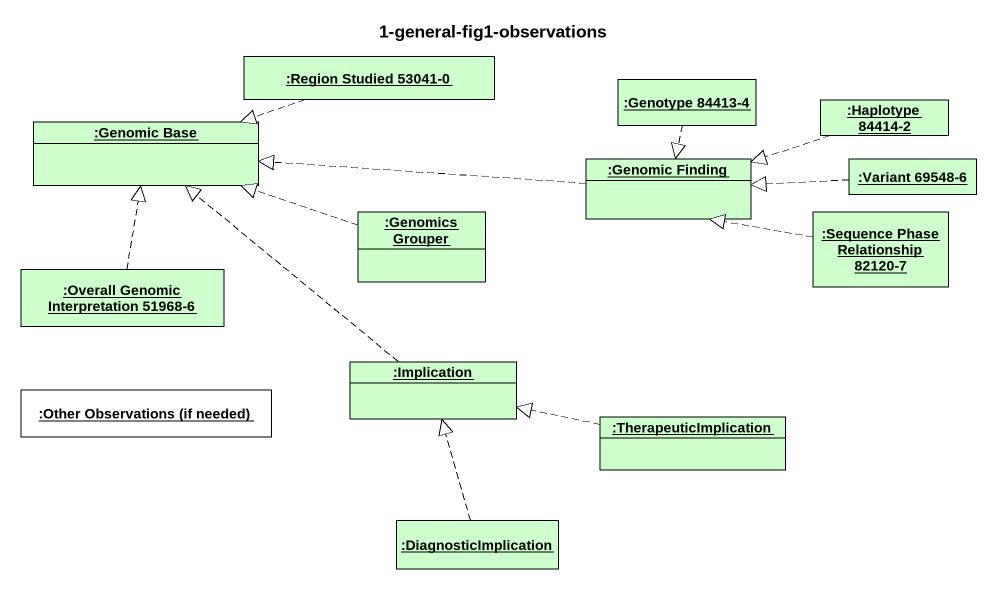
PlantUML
@startuml
title 1-general-fig1-observations
hide circle
hide empty members
object ":Region Studied 53041-0" as Region_Studied_53041_0 #CCFFCC
object ":Genomic Base" as Genomic_Base #CCFFCC
object ":Genotype 84413-4" as Genotype_84413_4 #CCFFCC
object ":Haplotype 84414-2" as Haplotype_84414_2 #CCFFCC
object ":Genomic Finding" as Genomic_Finding #CCFFCC
object ":Variant 69548-6" as Variant_69548_6 #CCFFCC
object ":Genomics Grouper" as Genomics_Grouper #CCFFCC
object ":Sequence Phase Relationship 82120-7" as Sequence_Phase_Relationship #CCFFCC
object ":Overall Genomic Interpretation 51968-6" as Overall_Genomic #CCFFCC
object ":Other Observations (if needed)" as Other_Observations_if_needed #FFFFFF
object ":Implication" as Implication #CCFFCC
object ":TherapeuticImplication" as TherapeuticImplication #CCFFCC
object ":DiagnosticImplication" as DiagnosticImplication #CCFFCC
Region_Studied_53041_0 .left.|> Genomic_Base
Genotype_84413_4 ..|> Genomic_Finding
Haplotype_84414_2 .left.|> Genomic_Finding
Genomic_Finding .left.|> Genomic_Base
Variant_69548_6 .left.|> Genomic_Finding
Genomics_Grouper .left.|> Genomic_Base
Sequence_Phase_Relationship .left.|> Genomic_Finding
Overall_Genomic .up.|> Genomic_Base
Implication .up.|> Genomic_Base
TherapeuticImplication .left.|> Implication
DiagnosticImplication .up.|> Implication
@enduml
